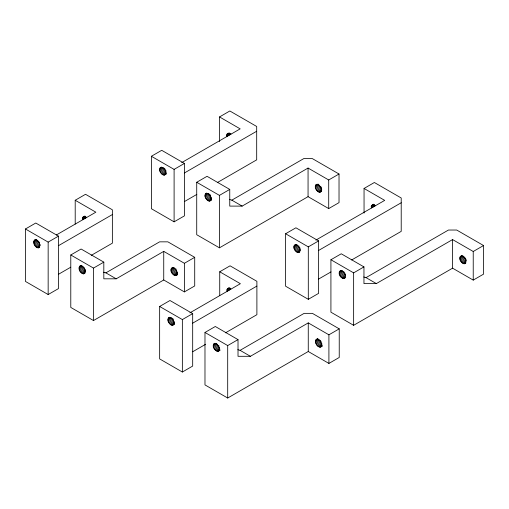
<?xml version="1.0" encoding="UTF-8"?>
<svg xmlns="http://www.w3.org/2000/svg" width="509" height="509" viewBox="0 0 509 509"><rect width="100%" height="100%" fill="white"/><g stroke="black" fill="none" stroke-linecap="round" stroke-linejoin="round"><path stroke-width="0.76" d="M34.618 240.095C38.232 239.026 42.101 246.14 38.353 247.877C34.612 247.686 31.45 240.795 35.993 239.3M86.67 217.337L82.541 219.723C81.516 217.171 84.634 215.371 86.333 217.534M79.945 266.086C83.565 265.024 87.433 272.13 83.686 273.874C79.945 273.677 76.776 266.792 81.325 265.291M159.648 169.389C160.481 164.286 166.526 169.777 165.845 172.965C165.011 178.061 158.967 172.576 159.648 169.389L163.09 167.397M170.967 269.853C171.794 264.75 177.845 270.234 177.164 273.428C176.33 278.525 170.286 273.04 170.967 269.853L174.409 267.861M167.906 319.576C168.74 314.479 174.784 319.964 174.103 323.151C173.27 328.254 167.226 322.77 167.906 319.576L171.348 317.591M204.981 195.38C205.808 190.283 211.859 195.768 211.178 198.955C210.344 204.058 204.3 198.567 204.981 195.38L208.423 193.395M230.984 134.02L226.855 136.399C225.831 133.854 228.955 132.047 230.647 134.211M213.239 345.573C214.066 340.476 220.117 345.961 219.436 349.149C218.603 354.245 212.558 348.76 213.239 345.573L216.681 343.588M230.501 289.258L227.065 291.243C226.034 288.692 229.158 286.891 230.857 289.055M293.852 246.865C294.679 241.769 300.73 247.253 300.043 250.441C299.216 255.543 293.165 250.059 293.852 246.865L297.294 244.88M315.281 186.529C316.114 181.433 322.159 186.918 321.478 190.105C320.651 195.202 314.6 189.717 315.281 186.529L318.723 184.544M322.152 346.158C317.985 350.039 312.322 340.241 317.775 338.568M339.179 272.862C340.012 267.759 346.056 273.25 345.376 276.438C344.548 281.534 338.498 276.05 339.179 272.862L342.621 270.871M375.508 205.541L371.379 207.92C370.355 205.369 373.472 203.568 375.171 205.731M459.805 258.05C460.639 252.954 466.683 258.438 466.002 261.626C465.169 266.722 459.124 261.238 459.805 258.05L463.247 256.065M320.778 346.953C323.266 344.332 319.913 338.523 316.394 339.363M25.45 228.986L35.77 223.025L58.484 236.138L58.484 288.59L48.158 294.546L25.45 281.432L25.45 228.986L48.158 242.099L58.484 236.138M75.205 224.1L75.205 200.26L85.531 194.298L112.368 209.797L112.368 243.175L91.226 255.378M151.389 156.276L161.716 150.314L184.423 163.427L184.423 215.873L174.103 221.835L151.389 208.722L151.389 156.276L174.103 169.389L184.423 163.427M219.525 141.572L219.525 116.936L229.845 110.981L256.689 126.474L256.689 159.851L217.458 182.502M34.122 240.553L36.19 239.357M160.068 167.836L161.442 167.041M33.817 241.234L36.565 239.644M159.756 168.524L161.817 167.327M33.709 242.099L37.151 240.114M33.817 243.086L37.946 240.7M159.756 170.375L163.885 167.989M34.122 244.129L38.938 241.342M160.068 171.412L164.884 168.632M82.846 217.19L84.914 215.994M227.167 133.867L228.541 133.072M34.618 245.153L39.435 242.367M160.558 172.436L165.374 169.656M82.541 217.871L84.602 216.681M226.855 134.554L229.61 132.964M82.433 218.736L85.875 216.751M226.753 135.413L230.189 133.428M35.255 246.089L39.384 243.703M161.2 173.378L166.017 170.598M56.334 234.993L95.851 212.183L75.205 200.26M181.675 162.632L240.172 128.86L219.525 116.936M36.005 246.878L40.135 244.492M161.945 174.167L166.074 171.781M36.807 247.463L40.249 245.478M162.746 174.752L166.188 172.767M37.609 247.807L39.67 246.611M163.548 175.09L166.303 173.505M38.353 247.877L39.727 247.081M164.292 175.166L166.36 173.976M58.484 245.675L112.368 214.563M184.423 172.965L256.689 131.246M70.783 254.977L81.103 249.022L103.817 262.135L103.817 278.817L116.205 278.817L163.739 251.376L184.385 263.293L194.712 257.331L194.712 285.943L184.385 291.905L163.739 279.982L93.491 320.543L70.783 307.43L70.783 254.977L93.491 268.09L103.817 262.135M196.722 182.267L207.048 176.311L229.756 189.418L229.756 206.107L242.144 206.107L308.06 168.053L328.706 179.976L339.026 174.014L339.026 202.62L328.706 208.582L308.06 196.665L219.436 247.832L196.722 234.719L196.722 182.267L219.436 195.38L229.756 189.418M58.484 274.281L70.764 267.193M184.423 201.57L196.811 194.419M79.455 266.544L81.516 265.354M205.394 193.834L206.775 193.038M79.143 267.225L81.898 265.641M205.089 194.514L207.15 193.325M79.041 268.09L82.483 266.105M79.143 269.076L83.272 266.697M205.089 196.366L209.218 193.986M79.455 270.12L84.271 267.34M205.394 197.409L210.211 194.629M79.945 271.144L84.761 268.364M205.891 198.434L210.707 195.653M80.587 272.086L85.404 269.299M206.527 199.369L210.656 196.989M81.332 272.875L85.461 270.489M207.278 200.158L211.407 197.778M82.134 273.454L85.576 271.469M208.079 200.743L211.521 198.758M82.935 273.797L85.003 272.608M208.881 201.087L211.629 199.496M83.686 273.874L85.06 273.078M209.625 201.157L211.693 199.967M103.626 272.213L105.878 272.862L159.61 241.839L167.868 241.839L194.712 257.331M229.572 199.496L231.824 200.152L303.93 158.515L312.189 158.515L339.026 174.014M171.38 268.3L172.761 267.505M315.701 184.983L317.075 184.188M171.075 268.987L173.823 267.397M315.389 185.664L318.144 184.073M171.075 270.839L175.204 268.453M315.389 187.516L319.518 185.13M171.38 271.876L176.197 269.096M315.701 188.559L319.83 186.173M171.877 272.9L176.693 270.12M316.191 189.583L321.007 186.803M172.513 273.842L176.642 271.456M316.833 190.519L321.65 187.738M173.264 274.631L177.393 272.245M317.578 191.308L321.707 188.928M174.065 275.216L177.507 273.225M318.379 191.893L321.822 189.908M174.867 275.554L177.616 273.969M319.181 192.237L321.249 191.04M175.611 275.63L177.679 274.44M319.932 192.307L321.306 191.511M176.254 275.433L177.628 274.637M159.648 306.469L169.974 300.507L192.682 313.62L192.682 366.066L182.362 372.028L159.648 358.915L159.648 306.469L182.362 319.576L192.682 313.62M219.729 295.621L219.729 271.781L230.055 265.819L256.892 281.318L256.892 314.689L225.474 332.835M285.594 233.752L295.914 227.797L318.628 240.91L318.628 293.356L308.301 299.317L285.594 286.204L285.594 233.752L308.301 246.865L318.628 240.91M364.05 213.093L364.05 188.457L374.369 182.502L401.213 197.995L401.213 231.372L351.662 259.978M168.326 318.03L169.701 317.234M294.266 245.319L295.64 244.524M168.015 318.717L170.076 317.521M293.954 246L296.709 244.415M168.015 320.562L172.144 318.182M293.954 247.851L298.083 245.472M168.326 321.605L173.143 318.825M294.266 248.895L299.082 246.114M227.37 288.705L228.751 287.916M371.691 205.388L373.752 204.198M168.816 322.63L173.633 319.849M294.756 249.919L299.572 247.139M227.065 289.392L229.813 287.801M371.379 206.069L374.134 204.484M226.957 290.257L230.399 288.272M371.271 206.934L374.713 204.949M169.459 323.571L173.588 321.185M295.398 250.861L300.215 248.074M189.87 312.863L240.375 283.698L219.729 271.781M315.873 240.114L384.696 200.381L364.05 188.457M170.203 324.36L174.332 321.974M296.143 251.643L300.272 249.264M171.005 324.946L174.447 322.954M296.944 252.229L300.386 250.243M171.807 325.283L174.562 323.692M297.746 252.572L299.814 251.382M172.551 325.359L174.619 324.163M298.497 252.649L299.871 251.853M192.682 323.158L256.892 286.083M318.628 250.441L401.213 202.76M204.981 332.46L215.307 326.498L238.015 339.611L238.015 356.3L250.403 356.3L308.263 322.897L328.909 334.814L339.236 328.852L339.236 357.464L328.909 363.42L308.263 351.503L227.695 398.019L204.981 384.906L204.981 332.46L227.695 345.573L238.015 339.611M330.92 259.749L341.246 253.787L363.954 266.901L363.954 283.589L376.342 283.589L452.584 239.574L473.23 251.491L483.55 245.535L483.55 274.141L473.23 280.103L452.584 268.179L353.634 325.308L330.92 312.195L330.92 259.749L353.634 272.862L363.954 266.901M192.682 351.764L205.661 344.269M318.628 279.053L331.015 271.901M213.653 344.02L215.033 343.231M339.598 271.31L340.973 270.514M213.347 344.708L215.409 343.518M339.287 271.997L342.042 270.406M213.347 346.559L217.477 344.173M339.287 273.848L343.416 271.462M213.653 347.602L217.782 345.217M339.598 274.885L344.415 272.105M214.149 348.627L218.965 345.84M340.088 275.91L344.905 273.129M214.785 349.562L218.915 347.176M340.731 276.851L345.547 274.071M215.536 350.351L219.665 347.965M341.475 277.64L345.605 275.254M216.338 350.936L219.78 348.951M342.277 278.226L345.032 276.635M217.139 351.28L219.888 349.689M343.079 278.563L345.147 277.373M217.884 351.35L219.952 350.16M343.829 278.639L345.204 277.844M218.526 351.153L219.901 350.357M237.83 349.689L240.083 350.338L304.134 313.359L312.392 313.359L339.236 328.852M363.77 276.979L366.022 277.628L448.454 230.036L456.713 230.036L483.55 245.535M315.904 339.821L317.972 338.631M460.219 256.504L461.599 255.709M315.593 340.508L317.661 339.312M459.913 257.185L462.668 255.594M315.491 341.367L318.933 339.382M315.593 342.36L319.722 339.974M459.913 259.036L464.043 256.651M315.904 343.397L320.721 340.616M460.219 260.08L465.041 257.293M316.394 344.421L321.217 341.641M460.715 261.104L465.531 258.324M317.037 345.363L321.166 342.977M461.358 262.04L466.174 259.259M317.788 346.152L321.917 343.766M462.102 262.829L466.231 260.443M318.589 346.737L322.025 344.746M462.904 263.414L465.659 261.823M319.391 347.074L322.14 345.484M463.705 263.757L465.773 262.561M320.136 347.151L322.203 345.955M464.45 263.827L465.83 263.032M231.824 200.152L242.144 206.107M366.022 277.628L376.342 283.589M105.878 272.862L116.205 278.817M240.083 350.338L250.403 356.3M473.23 251.491L473.23 280.103M452.584 239.574L452.584 268.179M353.634 272.862L353.634 325.308M328.909 334.814L328.909 363.42M328.706 179.976L328.706 208.582M308.301 246.865L308.301 299.317M308.263 322.897L308.263 351.503M308.06 168.053L308.06 196.665M227.695 345.573L227.695 398.019M219.436 195.38L219.436 247.832M184.385 263.293L184.385 291.905M182.362 319.576L182.362 372.028M174.103 169.389L174.103 221.835M163.739 251.376L163.739 279.982M93.491 268.09L93.491 320.543M48.158 242.099L48.158 294.546"/></g></svg>
